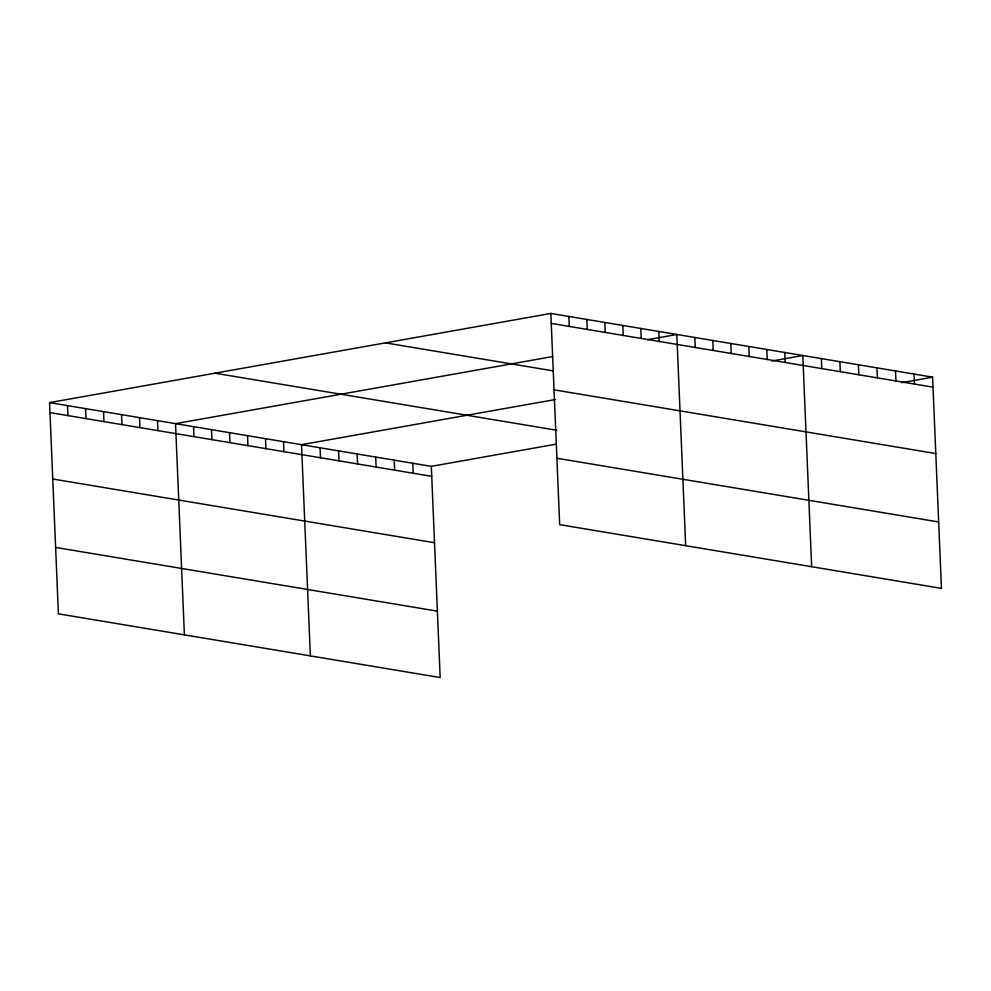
<?xml version="1.0" encoding="UTF-8"?>
<svg xmlns="http://www.w3.org/2000/svg" width="991" height="991" viewBox="0 0 991 991"><rect width="100%" height="100%" fill="white"/><g stroke="black" fill="none" stroke-linecap="round" stroke-linejoin="round"><path stroke-width="1.49" d="M49.55 402.619L431.32 466.352L440.165 677.559L58.407 613.838L49.55 402.619L550.835 313.441L932.593 377.162L941.45 588.381L559.68 524.648L550.835 313.441M552.743 356.549L175.531 423.653L184.388 634.859M647.272 339.727L676.816 334.475L685.673 545.682M555.195 399.546L301.512 444.686L310.369 655.893M771.778 361.021L802.797 355.496L811.654 566.716M431.32 466.352L555.381 444.278M901.575 382.687L932.593 377.162M551.256 323.425L933.014 387.159M385.412 342.874L553.387 370.907M554.031 389.835L935.801 453.556M214.973 373.198L556.806 430.255M556.905 458.251L938.663 521.972M49.971 412.603L431.729 476.337M52.746 479.012L434.516 542.734M55.62 547.428L437.39 611.15M914.049 374.078L914.47 384.062M895.517 370.981L895.926 380.965M876.973 367.884L877.382 377.868M858.429 364.787L858.85 374.771M839.885 361.69L840.306 371.675M821.341 358.593L821.762 368.578M784.798 352.499L785.219 362.483M766.799 349.489L767.22 359.473M748.8 346.491L749.221 356.475M730.813 343.481L731.222 353.465M712.814 340.483L713.223 350.467M694.815 337.473L695.236 347.457M658.817 331.465L659.238 341.449M640.818 328.467L641.239 338.451M622.819 325.457L623.24 335.441M604.82 322.459L605.241 332.443M586.833 319.449L587.242 329.433M568.834 316.451L569.243 326.435M412.776 463.255L413.185 473.24M394.232 460.158L394.653 470.143M375.688 457.062L376.109 467.046M357.144 453.965L357.565 463.949M338.6 450.868L339.021 460.852M320.056 447.771L320.477 457.768M283.513 441.676L283.934 451.661M265.526 438.679L265.935 448.663M247.527 435.668L247.936 445.653M229.528 432.658L229.949 442.655M211.529 429.66L211.95 439.645M193.53 426.65L193.951 436.647M157.532 420.642L157.953 430.627M139.533 417.645L139.954 427.629M121.546 414.634L121.955 424.619M103.547 411.637L103.956 421.621M85.548 408.626L85.969 418.611M67.549 405.629L67.97 415.613"/></g></svg>
